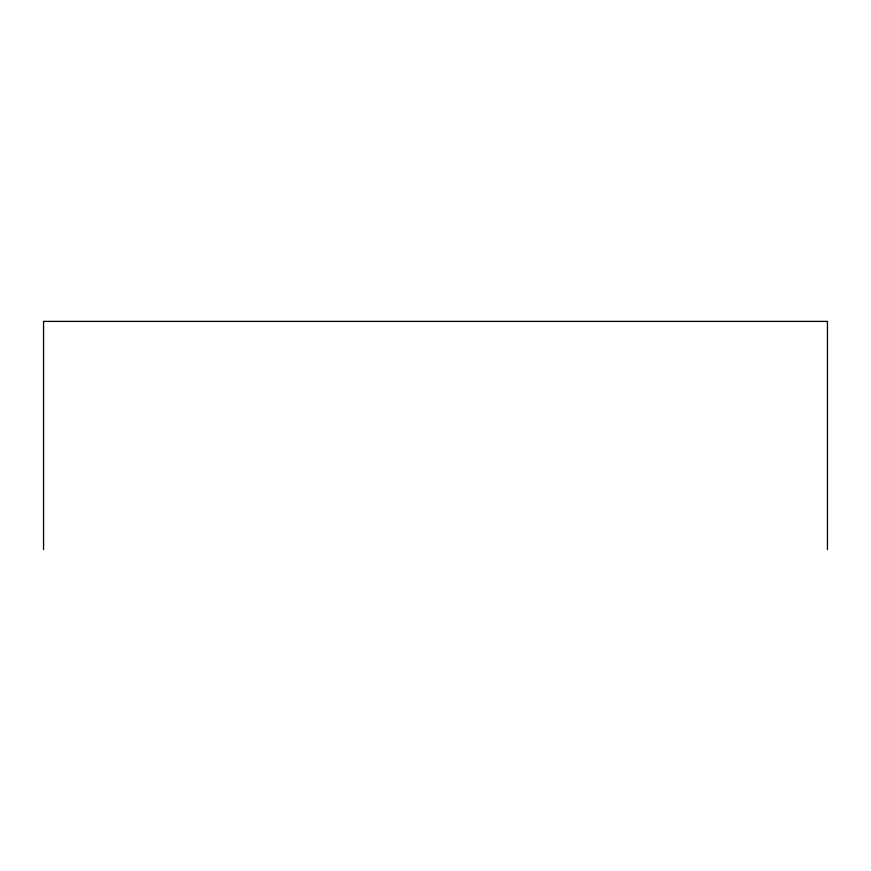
<?xml version="1.0" encoding="UTF-8"?>
<svg xmlns="http://www.w3.org/2000/svg" width="871" height="871" viewBox="0 0 871 871"><rect width="100%" height="100%" fill="white"/><g stroke="black" fill="none" stroke-linecap="round" stroke-linejoin="round"><path stroke-width="1.31" d="M827.45 549.601L827.45 321.399L43.55 321.399L43.55 549.601"/></g></svg>
